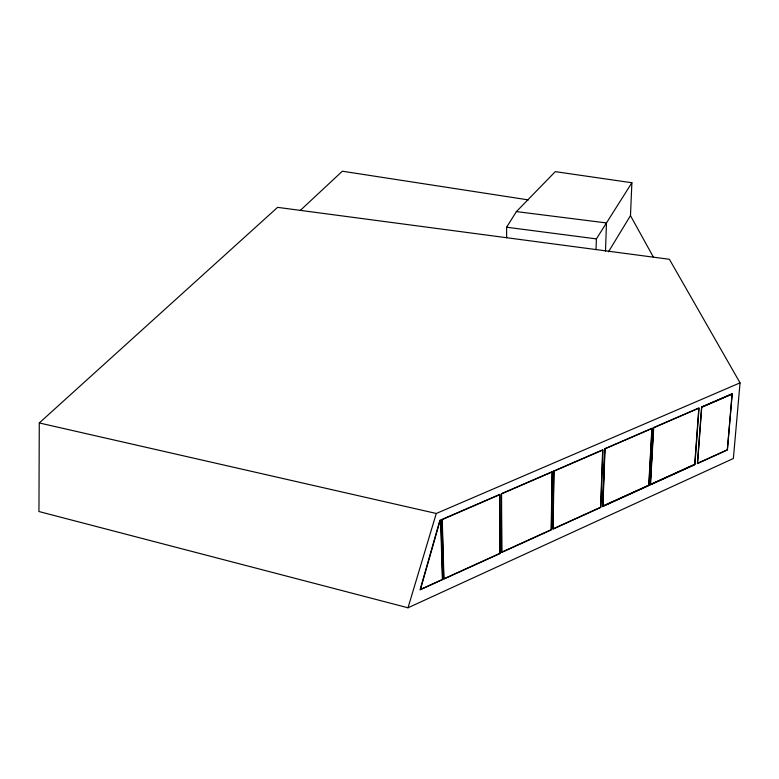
<?xml version="1.0" encoding="UTF-8"?>
<svg xmlns="http://www.w3.org/2000/svg" width="779" height="779" viewBox="0 0 779 779"><rect width="100%" height="100%" fill="white"/><g stroke="black" fill="none" stroke-linecap="round" stroke-linejoin="round"><path stroke-width="1.17" d="M39.281 422.958L38.95 511.53L408.011 607.786L733.37 458.5L740.05 382.859L669.395 259.29L277.587 207.36L39.281 422.958L436.279 513.478L740.05 382.859M596.052 249.562L596.383 238.89L631.886 182.753L555.3 171.643L516.409 211.596L506.613 227.225L506.642 237.712M605.507 251.159L606.471 222.94L516.409 211.596M605.03 448.831L602.936 505.999L648.761 485.19M608.448 251.86L630.474 215.637L631.886 182.753M653.669 427.778L650.514 484.392L694.722 464.313M408.011 607.786L436.279 513.478M300.188 210.534L342.341 171.214L528.396 199.901M701.606 407.115L732.221 393.853M506.613 227.225L596.383 238.89M630.474 215.637L653.338 256.992M552.087 471.986L551.172 529.72L501.822 552.136L501.549 493.867L552.087 471.986M552.301 471.665L551.386 529.837L501.608 552.457L501.325 493.74L552.301 471.665M553.811 471.013L552.856 529.175L600.813 507.382L602.878 449.765L553.811 471.013M554.025 471.149L553.071 528.863L600.609 507.265L602.664 450.087L554.025 471.149M604.611 449.016L602.508 506.613L648.732 485.609L651.867 428.557L604.611 449.016M604.835 448.704L602.722 506.301L648.946 485.307L652.081 428.246L604.835 448.704M653.26 427.953L650.095 484.986L694.693 464.732L698.821 408.225L653.26 427.953M653.484 427.642L650.309 484.684L694.897 464.43L699.026 407.923L653.484 427.642M701.606 407.018L697.419 463.573L727.42 449.941L732.231 393.765L701.606 407.018M701.723 407.281L697.575 463.31L727.313 449.795L732.075 394.135L701.723 407.281M439.862 520.372L420.066 589.869L442.686 579.586L440.914 519.905L439.862 520.372M440.077 520.567L420.456 589.411L442.394 579.44L440.632 520.314L440.077 520.567M499.904 553.363L443.962 578.778L442.238 519.554L499.582 494.723L499.904 553.363M500.147 553.47L443.709 579.118L441.975 519.437L499.836 494.383L500.147 553.47"/></g></svg>
